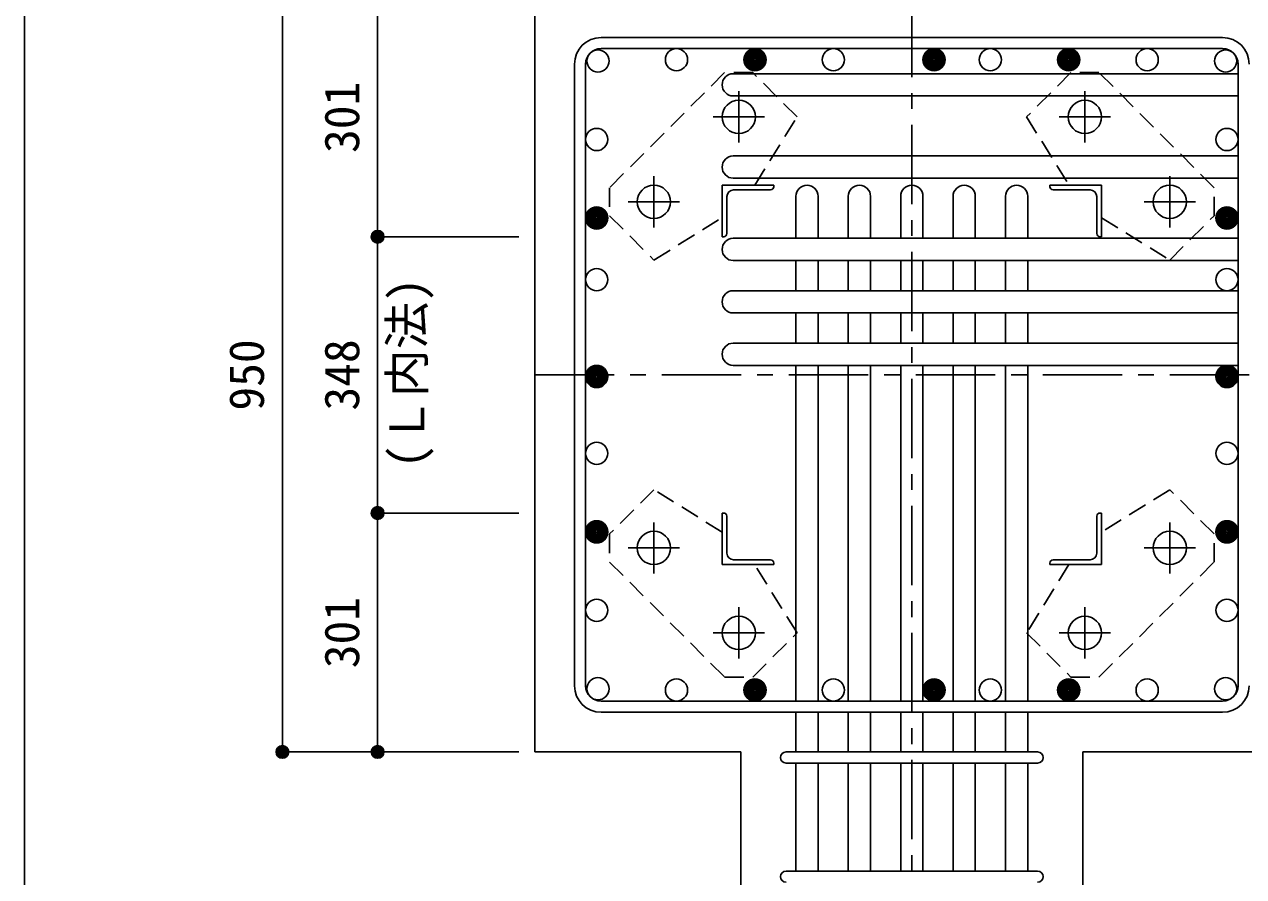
# Model space of a CAD drawing. Units: millimetres at full size, sheet at 1:20. Extents: x -3982 to 3969, y -2797 to 2801.
# Drawn here: x -3982 to -2446, y -1657 to -584 of the extents above; entities that cross this region are included whole.
import ezdxf
from ezdxf.enums import TextEntityAlignment as Align

# ---------------------------------------------------------------- set-up
doc = ezdxf.new("R2010")
doc.units = ezdxf.units.MM
doc.header["$LTSCALE"] = 20
doc.header["$PDMODE"] = 32
doc.header["$PDSIZE"] = 10
doc.linetypes.add('CHAIN1', pattern=[8, 5, -1, 1, -1])
doc.linetypes.add('DASHED1', pattern=[1.8, 1.2, -0.6])
for name, color, linetype in [('6-1_躯体線', 2, 'Continuous'), ('6-2_A.Bolt_', 4, 'Continuous'), ('6-3_柱型主筋', 4, 'Continuous'), ('6-4_フープ', 7, 'Continuous'), ('6-5_梁主筋', 7, 'Continuous'), ('6-6_S.T.P.', 7, 'Continuous'), ('6-7_文字', 7, 'Continuous'), ('6-9_プレート', 4, 'DASHED1'), ('6-D_寸法', 4, 'Continuous'), ('F-0_枠', 6, 'Continuous')]:
    doc.layers.add(name, color=color, linetype=linetype)
doc.styles.add('ＭＳ ゴシック', font='')
doc.styles.get('ＭＳ ゴシック').set_extended_font_data('MS Gothic')

msp = doc.modelspace()

# ---------------------------------------------------------------- linework, layer by layer
at = {"layer": '6-1_躯体線'}
for p, q in [((-3338.87, -550.21), (-3338.87, -1500.21)), ((-3338.87, -1500.21), (-3079.37, -1500.21)), ((-3079.37, -1900.21), (-3079.37, -1500.21)), ((-2648.37, -1900.21), (-2648.37, -1500.21)), ((-2648.37, -1500.21), (-2388.87, -1500.21))]:
    msp.add_line(p, q, dxfattribs=at)
at = {"layer": '6-2_A.Bolt_', "linetype": 'CHAIN1'}
for p, q in [((-3081.87, -732.41), (-3081.87, -667.91)), ((-2645.87, -667.91), (-2645.87, -732.41)), ((-3114.17, -700.21), (-3049.67, -700.21)), ((-2678.07, -700.21), (-2613.57, -700.21)), ((-3188.87, -839.41), (-3188.87, -774.91)), ((-2538.87, -774.91), (-2538.87, -839.41)), ((-3221.17, -807.21), (-3156.67, -807.21)), ((-2571.07, -807.21), (-2506.57, -807.21)), ((-3188.87, -1275.51), (-3188.87, -1211.01)), ((-2538.87, -1211.01), (-2538.87, -1275.51)), ((-3156.67, -1243.21), (-3221.17, -1243.21)), ((-2506.57, -1243.21), (-2571.07, -1243.21)), ((-3081.87, -1382.51), (-3081.87, -1318.01)), ((-2645.87, -1318.01), (-2645.87, -1382.51)), ((-3049.67, -1350.21), (-3114.17, -1350.21)), ((-2613.57, -1350.21), (-2678.07, -1350.21))]:
    msp.add_line(p, q, dxfattribs=at)
at = {"layer": '6-2_A.Bolt_'}
for p, q in [((-3102.87, -786.21), (-3037.87, -786.21)), ((-3102.87, -786.21), (-3102.87, -851.21)), ((-3088.37, -792.21), (-3041.87, -792.21)), ((-3037.87, -786.21), (-3037.87, -788.21)), ((-2624.87, -786.21), (-2689.87, -786.21)), ((-2689.87, -788.21), (-2689.87, -786.21)), ((-2639.37, -792.21), (-2685.87, -792.21)), ((-2624.87, -786.21), (-2624.87, -851.21)), ((-3096.87, -800.71), (-3096.87, -847.21)), ((-2630.87, -800.71), (-2630.87, -847.21)), ((-3100.87, -851.21), (-3102.87, -851.21)), ((-2624.87, -851.21), (-2626.87, -851.21)), ((-3102.87, -1199.21), (-3100.87, -1199.21)), ((-3102.87, -1264.21), (-3102.87, -1199.21)), ((-3096.87, -1249.71), (-3096.87, -1203.21)), ((-2630.87, -1249.71), (-2630.87, -1203.21)), ((-2626.87, -1199.21), (-2624.87, -1199.21)), ((-2624.87, -1264.21), (-2624.87, -1199.21)), ((-3088.37, -1258.21), (-3041.87, -1258.21)), ((-2639.37, -1258.21), (-2685.87, -1258.21)), ((-3102.87, -1264.21), (-3037.87, -1264.21)), ((-3037.87, -1262.21), (-3037.87, -1264.21)), ((-2689.87, -1264.21), (-2689.87, -1262.21)), ((-2624.87, -1264.21), (-2689.87, -1264.21))]:
    msp.add_line(p, q, dxfattribs=at)
at = {"layer": '6-2_A.Bolt_', "color": 3}
for centre in [(-3081.87, -700.21), (-2645.87, -700.21), (-3188.87, -807.21), (-2538.87, -807.21), (-3188.87, -1243.21), (-2538.87, -1243.21), (-3081.87, -1350.21), (-2645.87, -1350.21)]:
    msp.add_circle(centre, 21, dxfattribs=at)
at = {"layer": '6-2_A.Bolt_'}
for centre, radius, start, end in [((-3088.37, -800.71), 8.5, 90, 180), ((-3041.87, -788.21), 4, 270, 0), ((-2685.87, -788.21), 4, 180, 270), ((-2639.37, -800.71), 8.5, 0, 90), ((-3100.87, -847.21), 4, 270, 0), ((-2626.87, -847.21), 4, 180, 270), ((-3100.87, -1203.21), 4, 0, 90), ((-2626.87, -1203.21), 4, 90, 180), ((-3088.37, -1249.71), 8.5, 180, 270), ((-3041.87, -1262.21), 4, 0, 90), ((-2685.87, -1262.21), 4, 90, 180), ((-2639.37, -1249.71), 8.5, 270, 0)]:
    msp.add_arc(centre, radius, start, end, dxfattribs=at)
at = {"layer": '6-3_柱型主筋', "color": 3}
for centre in [(-3160.41, -628.21), (-3061.56, -628.21), (-3061.56, -628.21), (-2962.71, -628.21), (-2835.87, -628.21), (-2835.87, -628.21), (-2765.02, -628.21), (-2666.17, -628.21), (-2666.17, -628.21), (-2567.33, -628.21), (-3259.26, -629.82), (-2468.48, -629.82), (-3260.87, -728.67), (-2466.87, -728.67), (-3260.87, -827.51), (-3260.87, -827.51), (-2466.87, -827.51), (-2466.87, -827.51), (-3260.87, -905.21), (-2466.87, -905.21), (-3260.87, -1027.21), (-3260.87, -1027.21), (-2466.87, -1027.21), (-2466.87, -1027.21), (-3260.87, -1124.05), (-2466.87, -1124.05), (-3260.87, -1222.9), (-3260.87, -1222.9), (-2466.87, -1222.9), (-2466.87, -1222.9), (-3260.87, -1321.75), (-2466.87, -1321.75), (-3259.26, -1420.6), (-3160.41, -1422.21), (-3061.56, -1422.21), (-3061.56, -1422.21), (-2962.71, -1422.21), (-2835.87, -1422.21), (-2835.87, -1422.21), (-2765.02, -1422.21), (-2666.17, -1422.21), (-2666.17, -1422.21), (-2567.33, -1422.21), (-2468.48, -1420.6)]:
    msp.add_circle(centre, 14, dxfattribs=at)
at = {"layer": '6-3_柱型主筋'}
for centre, radius in [((-3061.56, -628.21), 14), ((-2835.87, -628.21), 14), ((-2666.17, -628.21), 14), ((-3061.56, -628.21), 12.6), ((-3061.56, -628.21), 11.2), ((-3061.56, -628.21), 9.8), ((-3061.56, -628.21), 8.4), ((-3061.56, -628.21), 7), ((-3061.56, -628.21), 5.6), ((-3061.56, -628.21), 4.2), ((-3061.56, -628.21), 2.8), ((-3061.56, -628.21), 1.4), ((-2835.87, -628.21), 12.6), ((-2835.87, -628.21), 11.2), ((-2835.87, -628.21), 9.8), ((-2835.87, -628.21), 8.4), ((-2835.87, -628.21), 7), ((-2835.87, -628.21), 5.6), ((-2835.87, -628.21), 4.2), ((-2835.87, -628.21), 2.8), ((-2835.87, -628.21), 1.4), ((-2666.17, -628.21), 12.6), ((-2666.17, -628.21), 11.2), ((-2666.17, -628.21), 9.8), ((-2666.17, -628.21), 8.4), ((-2666.17, -628.21), 7), ((-2666.17, -628.21), 5.6), ((-2666.17, -628.21), 4.2), ((-2666.17, -628.21), 2.8), ((-2666.17, -628.21), 1.4), ((-3260.87, -827.51), 14), ((-2466.87, -827.51), 14), ((-3260.87, -827.51), 12.6), ((-3260.87, -827.51), 11.2), ((-3260.87, -827.51), 9.8), ((-3260.87, -827.51), 8.4), ((-3260.87, -827.51), 7), ((-3260.87, -827.51), 5.6), ((-3260.87, -827.51), 4.2), ((-3260.87, -827.51), 2.8), ((-3260.87, -827.51), 1.4), ((-2466.87, -827.51), 12.6), ((-2466.87, -827.51), 11.2), ((-2466.87, -827.51), 9.8), ((-2466.87, -827.51), 8.4), ((-2466.87, -827.51), 7), ((-2466.87, -827.51), 5.6), ((-2466.87, -827.51), 4.2), ((-2466.87, -827.51), 2.8), ((-2466.87, -827.51), 1.4), ((-3260.87, -1027.21), 14), ((-2466.87, -1027.21), 14), ((-3260.87, -1027.21), 12.6), ((-3260.87, -1027.21), 11.2), ((-3260.87, -1027.21), 9.8), ((-3260.87, -1027.21), 8.4), ((-3260.87, -1027.21), 7), ((-3260.87, -1027.21), 5.6), ((-3260.87, -1027.21), 4.2), ((-3260.87, -1027.21), 2.8), ((-3260.87, -1027.21), 1.4), ((-2466.87, -1027.21), 12.6), ((-2466.87, -1027.21), 11.2), ((-2466.87, -1027.21), 9.8), ((-2466.87, -1027.21), 8.4), ((-2466.87, -1027.21), 7), ((-2466.87, -1027.21), 5.6), ((-2466.87, -1027.21), 4.2), ((-2466.87, -1027.21), 2.8), ((-2466.87, -1027.21), 1.4), ((-3260.87, -1222.9), 14), ((-3260.87, -1222.9), 12.6), ((-3260.87, -1222.9), 11.2), ((-3260.87, -1222.9), 9.8), ((-2466.87, -1222.9), 14), ((-2466.87, -1222.9), 12.6), ((-2466.87, -1222.9), 11.2), ((-2466.87, -1222.9), 9.8), ((-3260.87, -1222.9), 8.4), ((-3260.87, -1222.9), 7), ((-3260.87, -1222.9), 5.6), ((-3260.87, -1222.9), 4.2), ((-3260.87, -1222.9), 2.8), ((-3260.87, -1222.9), 1.4), ((-2466.87, -1222.9), 8.4), ((-2466.87, -1222.9), 7), ((-2466.87, -1222.9), 5.6), ((-2466.87, -1222.9), 4.2), ((-2466.87, -1222.9), 2.8), ((-2466.87, -1222.9), 1.4), ((-3061.56, -1422.21), 14), ((-3061.56, -1422.21), 12.6), ((-3061.56, -1422.21), 11.2), ((-3061.56, -1422.21), 9.8), ((-2835.87, -1422.21), 14), ((-2835.87, -1422.21), 12.6), ((-2835.87, -1422.21), 11.2), ((-2835.87, -1422.21), 9.8), ((-2666.17, -1422.21), 14), ((-2666.17, -1422.21), 12.6), ((-2666.17, -1422.21), 11.2), ((-2666.17, -1422.21), 9.8), ((-3061.56, -1422.21), 8.4), ((-3061.56, -1422.21), 7), ((-3061.56, -1422.21), 5.6), ((-3061.56, -1422.21), 4.2), ((-3061.56, -1422.21), 2.8), ((-3061.56, -1422.21), 1.4), ((-2835.87, -1422.21), 8.4), ((-2835.87, -1422.21), 7), ((-2835.87, -1422.21), 5.6), ((-2835.87, -1422.21), 4.2), ((-2835.87, -1422.21), 2.8), ((-2835.87, -1422.21), 1.4), ((-2666.17, -1422.21), 8.4), ((-2666.17, -1422.21), 7), ((-2666.17, -1422.21), 5.6), ((-2666.17, -1422.21), 4.2), ((-2666.17, -1422.21), 2.8), ((-2666.17, -1422.21), 1.4)]:
    msp.add_circle(centre, radius, dxfattribs=at)
at = {"layer": '6-4_フープ'}
for p, q in [((-3255.37, -600.21), (-2472.37, -600.21)), ((-3255.37, -614.21), (-2472.37, -614.21)), ((-3288.87, -1416.71), (-3288.87, -633.71)), ((-3274.87, -633.71), (-3274.87, -1416.71)), ((-2452.87, -1416.71), (-2452.87, -633.71)), ((-2472.37, -1436.21), (-3255.37, -1436.21)), ((-3255.37, -1450.21), (-2472.37, -1450.21))]:
    msp.add_line(p, q, dxfattribs=at)
for centre, radius, start, end in [((-3255.37, -633.71), 33.5, 90, 180), ((-3255.37, -633.71), 19.5, 90, 180), ((-2472.37, -633.71), 33.5, 0, 90), ((-2472.37, -633.71), 19.5, 0, 90), ((-3255.37, -1416.71), 33.5, 180, 270), ((-3255.37, -1416.71), 19.5, 180, 270), ((-2472.37, -1416.71), 33.5, 270, 0), ((-2472.37, -1416.71), 19.5, 270, 0)]:
    msp.add_arc(centre, radius, start, end, dxfattribs=at)
at = {"layer": '6-5_梁主筋'}
for p, q in [((-2452.87, -645.82), (-3088.87, -645.82)), ((-2452.87, -673.82), (-3088.87, -673.82)), ((-2452.87, -749.51), (-3088.87, -749.51)), ((-2452.87, -777.51), (-3088.87, -777.51)), ((-3009.87, -853.21), (-3009.87, -800.21)), ((-2981.87, -853.21), (-2981.87, -800.21)), ((-2943.87, -853.21), (-2943.87, -800.21)), ((-2915.87, -853.21), (-2915.87, -800.21)), ((-2877.87, -853.21), (-2877.87, -800.21)), ((-2849.87, -853.21), (-2849.87, -800.21)), ((-2811.87, -853.21), (-2811.87, -800.21)), ((-2783.87, -853.21), (-2783.87, -800.21)), ((-2745.87, -853.21), (-2745.87, -800.21)), ((-2717.87, -853.21), (-2717.87, -800.21)), ((-2452.87, -853.21), (-3088.87, -853.21)), ((-2452.87, -881.21), (-3088.87, -881.21)), ((-3009.87, -919.21), (-3009.87, -881.21)), ((-2981.87, -919.21), (-2981.87, -881.21)), ((-2943.87, -919.21), (-2943.87, -881.21)), ((-2915.87, -919.21), (-2915.87, -881.21)), ((-2877.87, -919.21), (-2877.87, -881.21)), ((-2849.87, -919.21), (-2849.87, -881.21)), ((-2811.87, -919.21), (-2811.87, -881.21)), ((-2783.87, -919.21), (-2783.87, -881.21)), ((-2745.87, -919.21), (-2745.87, -881.21)), ((-2717.87, -919.21), (-2717.87, -881.21)), ((-2452.87, -919.21), (-3088.87, -919.21)), ((-2452.87, -947.21), (-3088.87, -947.21)), ((-3009.87, -985.21), (-3009.87, -947.21)), ((-2981.87, -985.21), (-2981.87, -947.21)), ((-2943.87, -985.21), (-2943.87, -947.21)), ((-2915.87, -985.21), (-2915.87, -947.21)), ((-2877.87, -985.21), (-2877.87, -947.21)), ((-2849.87, -985.21), (-2849.87, -947.21)), ((-2811.87, -985.21), (-2811.87, -947.21)), ((-2783.87, -985.21), (-2783.87, -947.21)), ((-2745.87, -985.21), (-2745.87, -947.21)), ((-2717.87, -985.21), (-2717.87, -947.21)), ((-2452.87, -985.21), (-3088.87, -985.21)), ((-2452.87, -1013.21), (-3088.87, -1013.21)), ((-3009.87, -1436.21), (-3009.87, -1013.21)), ((-2981.87, -1436.21), (-2981.87, -1013.21)), ((-2943.87, -1436.21), (-2943.87, -1013.21)), ((-2915.87, -1436.21), (-2915.87, -1013.21)), ((-2877.87, -1436.21), (-2877.87, -1013.21)), ((-2849.87, -1436.21), (-2849.87, -1013.21)), ((-2811.87, -1436.21), (-2811.87, -1013.21)), ((-2783.87, -1436.21), (-2783.87, -1013.21)), ((-2745.87, -1436.21), (-2745.87, -1013.21)), ((-2717.87, -1436.21), (-2717.87, -1013.21)), ((-3009.87, -1500.21), (-3009.87, -1450.21)), ((-2981.87, -1500.21), (-2981.87, -1450.21)), ((-2943.87, -1500.21), (-2943.87, -1450.21)), ((-2915.87, -1500.21), (-2915.87, -1450.21)), ((-2877.87, -1500.21), (-2877.87, -1450.21)), ((-2849.87, -1500.21), (-2849.87, -1450.21)), ((-2811.87, -1500.21), (-2811.87, -1450.21)), ((-2783.87, -1500.21), (-2783.87, -1450.21)), ((-2745.87, -1500.21), (-2745.87, -1450.21)), ((-2717.87, -1500.21), (-2717.87, -1450.21)), ((-3009.87, -1650.21), (-3009.87, -1514.21)), ((-2981.87, -1650.21), (-2981.87, -1514.21)), ((-2943.87, -1650.21), (-2943.87, -1514.21)), ((-2915.87, -1650.21), (-2915.87, -1514.21)), ((-2877.87, -1650.21), (-2877.87, -1514.21)), ((-2849.87, -1650.21), (-2849.87, -1514.21)), ((-2811.87, -1650.21), (-2811.87, -1514.21)), ((-2783.87, -1650.21), (-2783.87, -1514.21)), ((-2745.87, -1650.21), (-2745.87, -1514.21)), ((-2717.87, -1650.21), (-2717.87, -1514.21))]:
    msp.add_line(p, q, dxfattribs=at)
for centre, start, end in [((-3088.87, -659.82), 90, 270), ((-3088.87, -763.51), 90, 270), ((-2995.87, -800.21), 0, 180), ((-2929.87, -800.21), 0, 180), ((-2863.87, -800.21), 0, 180), ((-2797.87, -800.21), 0, 180), ((-2731.87, -800.21), 0, 180), ((-3088.87, -867.21), 90, 270), ((-3088.87, -933.21), 90, 270), ((-3088.87, -999.21), 90, 270)]:
    msp.add_arc(centre, 14, start, end, dxfattribs=at)
at = {"layer": '6-6_S.T.P.'}
for p, q in [((-3022.37, -1500.21), (-2705.37, -1500.21)), ((-3022.37, -1514.21), (-2705.37, -1514.21)), ((-3022.37, -1650.21), (-2705.37, -1650.21))]:
    msp.add_line(p, q, dxfattribs=at)
for centre, start, end in [((-3022.37, -1507.21), 90, 270), ((-3022.37, -1507.21), 90, 270), ((-3022.37, -1507.21), 90, 270), ((-3022.37, -1507.21), 90, 270), ((-2705.37, -1507.21), 270, 90), ((-2705.37, -1507.21), 270, 90), ((-2705.37, -1507.21), 270, 90), ((-2705.37, -1507.21), 270, 90), ((-3022.37, -1657.21), 90, 270), ((-2705.37, -1657.21), 270, 90)]:
    msp.add_arc(centre, 7, start, end, dxfattribs=at)
at = {"layer": '6-9_プレート'}
for points in [[(-3099.67, -644.51), (-3244.67, -789.41), (-3244.67, -824.81), (-3188.77, -880.61), (-3102.87, -827.21)], [(-3061.87, -786.21), (-3008.47, -700.31), (-3064.27, -644.51), (-3099.67, -644.51)], [(-2483.17, -789.41), (-2628.07, -644.41), (-2663.47, -644.41), (-2719.27, -700.31), (-2665.87, -786.21)], [(-2624.87, -827.21), (-2538.97, -880.61), (-2483.17, -824.81), (-2483.17, -789.41)], [(-3102.87, -1223.21), (-3188.77, -1169.81), (-3244.57, -1225.61), (-3244.57, -1261.01)], [(-2628.07, -1405.91), (-2483.07, -1261.01), (-2483.07, -1225.61), (-2538.97, -1169.81), (-2624.87, -1223.21)], [(-3244.57, -1261.01), (-3099.67, -1406.01), (-3064.27, -1406.01), (-3008.47, -1350.11), (-3061.87, -1264.21)], [(-2665.87, -1264.21), (-2719.27, -1350.11), (-2663.47, -1405.91), (-2628.07, -1405.91)]]:
    msp.add_lwpolyline(points, dxfattribs=at)
at = {"layer": '6-D_寸法'}
for p, q in [((-3656.89, -550.21), (-3656.89, -1500.21)), ((-3536.89, -1199.21), (-3536.89, -851.21)), ((-3536.89, -851.21), (-3358.87, -851.21)), ((-3536.89, -1500.21), (-3536.89, -1199.21)), ((-3536.89, -1199.21), (-3358.87, -1199.21)), ((-3656.89, -1500.21), (-3536.89, -1500.21)), ((-3536.89, -1500.21), (-3358.87, -1500.21)), ((-3536.89, -1500.21), (-3358.87, -1500.21))]:
    msp.add_line(p, q, dxfattribs=at)
at = {"layer": '6-D_寸法', "linetype": 'CHAIN1'}
for p, q in [((-2863.87, -550.21), (-2863.87, -1900.21)), ((-3338.87, -1025.21), (-2388.87, -1025.21))]:
    msp.add_line(p, q, dxfattribs=at)
at = {"layer": '6-D_寸法'}
msp.add_lwpolyline([(-3536.89, -851.21), (-3536.89, -550.21), (-3358.87, -550.21)], dxfattribs=at)
for centre, radius in [((-3536.89, -851.21), 8), ((-3536.89, -851.21), 7.2), ((-3536.89, -851.21), 6.4), ((-3536.89, -851.21), 5.6), ((-3536.89, -851.21), 4.8), ((-3536.89, -851.21), 4), ((-3536.89, -851.21), 3.2), ((-3536.89, -851.21), 2.4), ((-3536.89, -851.21), 1.6), ((-3536.89, -851.21), 0.8), ((-3536.89, -1199.21), 8), ((-3536.89, -1199.21), 7.2), ((-3536.89, -1199.21), 6.4), ((-3536.89, -1199.21), 5.6), ((-3536.89, -1199.21), 4.8), ((-3536.89, -1199.21), 4), ((-3536.89, -1199.21), 3.2), ((-3536.89, -1199.21), 2.4), ((-3536.89, -1199.21), 1.6), ((-3536.89, -1199.21), 0.8), ((-3656.89, -1500.21), 8), ((-3656.89, -1500.21), 7.2), ((-3656.89, -1500.21), 6.4), ((-3656.89, -1500.21), 5.6), ((-3656.89, -1500.21), 4.8), ((-3656.89, -1500.21), 4), ((-3656.89, -1500.21), 3.2), ((-3656.89, -1500.21), 2.4), ((-3656.89, -1500.21), 1.6), ((-3656.89, -1500.21), 0.8), ((-3536.89, -1500.21), 8), ((-3536.89, -1500.21), 7.2), ((-3536.89, -1500.21), 6.4), ((-3536.89, -1500.21), 5.6), ((-3536.89, -1500.21), 4.8), ((-3536.89, -1500.21), 4), ((-3536.89, -1500.21), 3.2), ((-3536.89, -1500.21), 2.4), ((-3536.89, -1500.21), 1.6), ((-3536.89, -1500.21), 0.8)]:
    msp.add_circle(centre, radius, dxfattribs=at)
at = {"layer": '6-D_寸法', "color": 7}
for p in [(-3536.89, -851.21), (-3536.89, -1199.21), (-3656.89, -1500.21), (-3536.89, -1500.21)]:
    msp.add_point(p, dxfattribs=at)
at = {"layer": 'F-0_枠'}
msp.add_line((-3981.92, 2800.77), (-3981.92, -2796.83), dxfattribs=at)

# ---------------------------------------------------------------- texts
at = {"layer": '6-7_文字', "color": 4, "style": 'ＭＳ ゴシック'}
msp.add_text('(Ｌ内法)', height=43.99, rotation=90, dxfattribs=at).set_placement((-3464.93, -1142.96), align=Align.BOTTOM_LEFT)
at = {"layer": '6-D_寸法', "style": 'ＭＳ ゴシック'}
for s, p in [('301', (-3546.89, -745.71)), ('950', (-3666.89, -1070.21)), ('348', (-3546.89, -1070.21)), ('301', (-3546.89, -1394.71))]:
    msp.add_text(s, height=43.99, rotation=90, dxfattribs=at).set_placement(p, align=Align.BOTTOM_LEFT)

doc.saveas('drawing.dxf')
